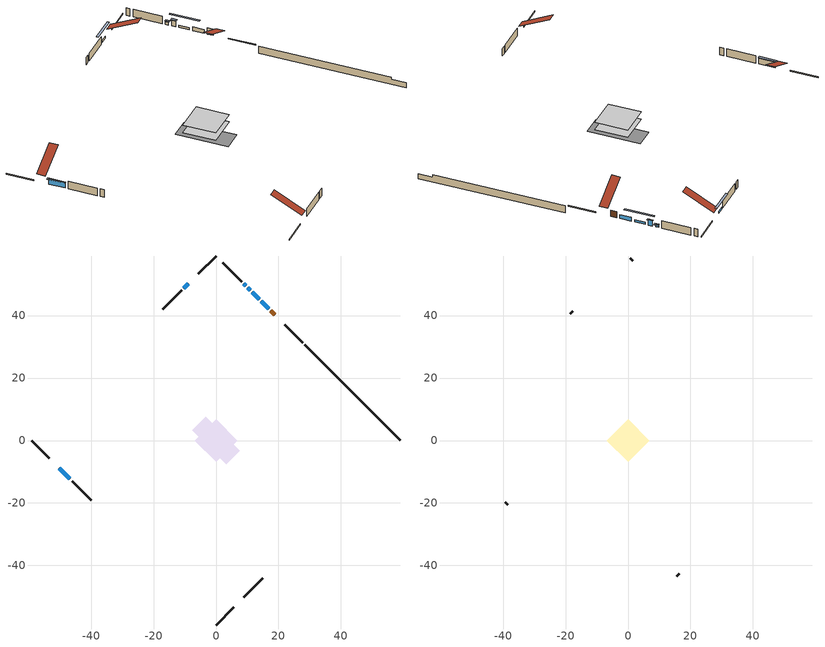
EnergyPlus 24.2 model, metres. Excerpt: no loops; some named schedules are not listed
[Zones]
conditioned space
 floor adiabatic (AdiabaticFloorConstruction): -6.81,0 0,6.81 6.81,0 0,-6.81 z0.81
 floor foundation (Slab1 construction): -7.68,3.34 -3.34,7.68 7.68,-3.34 3.34,-7.68 z-1.59
 wall outside (RimJoist1 construction): 0,-59.07 5.76,-53.31 / -59.07,0 -53.31,-5.76 / 0,59.07 -5.76,53.31 / 27.7,31.37 21.94,37.13 z0.81:1.11
 wall outside (AdiabaticWallConstruction 1): 18.82,40.24 17.58,41.49 z0.81:2.84
 wall outside (AdiabaticWallConstruction): 16.92,42.14 14.54,44.53 z0.81:2.03; 13.88,45.18 11.67,47.39 / -8.87,50.19 -10.35,48.72 z0.81:1.47; 11.02,48.05 10.15,48.91 z0.81:2.62; 9.5,49.57 8.85,50.22 z0.81:1.67; -50.19,-8.87 -46.75,-12.32 z0.81:2.61
 wall outside (Wall1 construction): 8.87,-50.19 14.95,-44.11 / -46.09,-12.98 -40.01,-19.06 / -11,48.06 -17.08,41.98 / 8.19,50.87 2.11,56.95 z0.81:3.25
 wall foundation (FoundationWall1 construction): 28.35,30.71,-1.59 28.35,30.71,0.81 55.99,3.07,0.81 55.99,3.07,0.02 59.07,0,0.02 59.07,0,-1.59
 window (WindowConstruction): 16.92,42.14 14.54,44.53 z0.81:2.03
 window (WindowConstruction 4): 13.88,45.18 11.67,47.39 z0.81:1.47
 window (WindowConstruction 5): -8.87,50.19 -10.35,48.72 z0.81:1.47
 window (WindowConstruction 1): 11.02,48.05 10.15,48.91 z0.81:2.61
 window (WindowConstruction 2): 9.5,49.57 8.85,50.22 z0.81:1.67
 window (WindowConstruction 3): -50.19,-8.87 -46.75,-12.32 z0.81:2.61
 door (Door): 18.82,40.24 17.58,41.48 z0.81:2.84
 ceiling adiabatic (AdiabaticFloorConstruction): 0,-6.81 6.81,0 0,6.81 -6.81,0 z0.81
attic - vented
 floor to conditioned space (Floor1 construction Reversed): -6.81,0 0,6.81 6.81,0 0,-6.81 z3.25
 wall outside (Wall2 construction): 15.61,-43.46 16.41,-42.66 / -39.35,-19.71 -38.55,-20.51 / -17.74,41.33 -18.54,40.53 / 1.46,57.61 0.66,58.41 z0.81:3.25
 roof outside (Roof1 construction): 8.22,-50.85,3.25 1.78,-44.41,7.8 -0.02,-46.21,7.8 6.42,-52.65,3.25; -50.85,-8.22,3.25 -44.41,-1.78,7.8 -46.21,0.02,7.8 -52.65,-6.42,3.25; -8.22,50.85,3.25 -1.78,44.41,7.8 0.02,46.21,7.8 -6.42,52.65,3.25; 19.48,39.59,3.25 13.04,33.15,7.8 14.84,31.35,7.8 21.28,37.79,3.25
shading: 9.62,49.44 15.93,43.13 16.36,43.56 10.05,49.87 z4.37; -12.4,46.67 -6.82,52.24 -7.25,52.67 -12.83,47.1 z4.37; 10.01,49.05 11.16,47.91 11.59,48.34 10.44,49.49 z2.82; 8.71,50.36 9.64,49.43 10.07,49.86 9.14,50.79 z1.87; -46.6,-12.46 -50.34,-8.73 -50.77,-9.16 -47.03,-12.89 z2.82
[Building]
Building 1: Terrain=Suburbs
[Site:Location]
Mont Joli AP_QC: Latitude {deg}=48.61; Longitude {deg}=-68.21; Time Zone {hr}=-5; Elevation {m}=52; Keep Site Location Information=Yes
[Site:GroundTemperature:Shallow]
-0.843868, -3.04892, -3.2255, -2.1791, 2.02165, 6.20283, 9.82768, 12.1239, 12.319, 10.4514, 6.91898, 2.86606
[Site:WaterMainsTemperature]
Calculation Method=Schedule; Temperature Schedule=mains temperature schedule
[Material] Roughness=Rough; Thermal Absorptance=0.9
Name | Thickness {m} | Conductivity {W/m-K} | Density {kg/m3} | Specific Heat {J/kg-K} | Solar Absorptance | Visible Absorptance
asphalt or fiberglass shingles | 0.00635 | 0.162714 | 1121.4 | 1465.45 | 0.4 | 0.4
ceiling loosefill ins | 0.254 | 0.0480833 | 16.02 | 1046.75 | 0.7 | 0.7
ceiling stud and cavity | 0.1397 | 0.0945616 | 65.682 | 1177.47 | 0.7 | 0.7
concrete 4.0 in. | 0.1016 | 1.803125 | 2242.8 | 837.4 | 0.7 | 0.7
concrete 8.0 in. | 0.2032 | 1.803125 | 2242.8 | 837.4 | 0.7 | 0.7
door material | 0.04445 | 0.188738 | 512.64 | 1214.23 | 0.7 | 0.7
exterior vertical ins | 0.010131 | 0.029427 | 32.04 | 1214.23 | 0.7 | 0.7
floor covering | 0.0127 | 0.0433444 | 54.468 | 1339.84 | 0.6 | 0.6
floor rigid ins; wall rigid ins 1 | 0.512978 | 0.029427 | 32.04 | 1214.23 | 0.7 | 0.7
floor stud and cavity | 0.1397 | 1.75129 | 37.0049 | 1207.88 | 0.7 | 0.7
furniture material conditioned space 1 | 0.1524 | 0.115458 | 640.8 | 1214.23 | 0.6 | 0.6
gypsum board | 0.0127 | 0.160291 | 801 | 837.4 | 0.6 | 0.6
gypsum board 1 | 0.0127 | 0.160291 | 801 | 837.4 | 0.7 | 0.7
osb sheathing 0.5 in. | 0.0127 | 0.115458 | 512.64 | 1214.23 | 0.7 | 0.7
osb sheathing 0.75 in. | 0.01905 | 0.115458 | 512.64 | 1214.23 | 0.7 | 0.7
osb sheathing 2.0 in. | 0.0508 | 0.115458 | 512.64 | 1214.23 | 0.7 | 0.7
rim joist rigid ins; wall rigid ins | 0.051816 | 0.029427 | 32.04 | 1214.23 | 0.7 | 0.7
rim joist stud and cavity | 0.0508 | 0.034159 | 125.044 | 1163.47 | 0.6 | 0.6
wall stud and cavity | 0.1397 | 0.132452 | 139.0536 | 1170.24 | 0.7 | 0.7
wall stud and cavity 1 | 0.0889 | 6.1454 | 50.32683 | 1063.81 | 0.6 | 0.6
wall stud and cavity 2 | 0.0889 | 0.380278 | 52.3479 | 1209.89 | 0.7 | 0.7
wall stud and cavity 3 | 0.0889 | 0.391764 | 83.0341 | 1211.67 | 0.7 | 0.7
wood siding | 0.0254 | 0.102417 | 544.68 | 1172.36 | 0.4 | 0.4
wood siding 1 | 0.00254 | 0.102417 | 544.68 | 1172.36 | 0.4 | 0.4
wood siding 2; wood siding 3; wood siding 4 | 0.0254 | 0.102417 | 544.68 | 1172.36 | 0.7 | 0.7
[WindowMaterial:SimpleGlazingSystem]
Name | U-Factor {W/m2-K} | Solar Heat Gain Coefficient
WindowMaterial | 4.147779 | 0.69
WindowMaterial 1 | 2.97698 | 0.55
WindowMaterial 2 | 3.026374 | 0.45
WindowMaterial 3 | 3.02467 | 0.49
[Construction]
AdiabaticFloorConstruction: floor stud and cavity, floor rigid ins, osb sheathing 0.75 in., floor covering
AdiabaticWallConstruction: wood siding 3, wall rigid ins 1, wall stud and cavity 2, gypsum board
AdiabaticWallConstruction 1: wood siding 4, wall rigid ins 1, wall stud and cavity 2, gypsum board
Door: door material
Floor1 construction Reversed: gypsum board, ceiling stud and cavity, ceiling loosefill ins
FoundationWall1 construction: concrete 8.0 in., gypsum board 1
furniture construction conditioned space 1: furniture material conditioned space 1
PartitionWallConstruction: gypsum board, wall stud and cavity 3, gypsum board
RimJoist1 construction: wood siding 2, rim joist rigid ins, osb sheathing 2.0 in., rim joist stud and cavity
Roof1 construction: asphalt or fiberglass shingles
Slab1 construction: concrete 4.0 in.
Wall1 construction: wood siding, wall rigid ins, osb sheathing 0.5 in., wall stud and cavity, gypsum board
Wall2 construction: wood siding 1, wall stud and cavity 1
WindowConstruction: WindowMaterial
WindowConstruction 1; WindowConstruction 3: WindowMaterial 1
WindowConstruction 2: WindowMaterial 2
WindowConstruction 4; WindowConstruction 5: WindowMaterial 3
[Zone] Multiplier=1; Part of Total Floor Area=Yes
Name | Volume {m3}
attic - vented | 66.5463
conditioned space | 464.7
[Space]
Name | Zone | Volume {m3}
attic - vented 1 | attic - vented | 66.5463
conditioned space 1 | conditioned space | 464.7
[ZoneInfiltration:EffectiveLeakageArea]
infil attic - vented 1: Zone or Space=attic - vented 1; Schedule=Always On Discrete; Effective Air Leakage Area {cm2}=3225.04; Stack Coefficient=0.000486193; Wind Coefficient=1.48979e-05
[ZoneMixing]
whole house fan mix: Zone or Space=attic - vented; Schedule=Always On Continuous; Design Flow Rate Calculation Method=Flow/Zone; Design Flow Rate {m3/s}=0; Source Zone or Space=conditioned space
[SurfaceProperty:ExposedFoundationPerimeter]
Slab1: Exposed Perimeter Calculation Method=TotalExposedPerimeter; Total Exposed Perimeter {m}=43.435
[InternalMass] Zone or ZoneList=conditioned space; Space or SpaceList=conditioned space 1
Name | Construction | Surface Area {m2}
furniture mass conditioned space 1 | furniture construction conditioned space 1 | 75.3198
partition wall mass | PartitionWallConstruction | 188.3
[Lights]
interior lighting: Zone or ZoneList or Space or SpaceList=conditioned space 1; Schedule=interior lighting schedule; Design Level Calculation Method=LightingLevel; Lighting Level {W}=343.2; Return Air Fraction=0; Fraction Radiant=0.6; Fraction Visible=0.2; Fraction Replaceable=1
[People]
occupants: Zone or ZoneList or Space or SpaceList=conditioned space 1; Number of People Schedule=occupants schedule; Number of People Calculation Method=People; Number of People=3; Fraction Radiant=0.314171; Sensible Heat Fraction=0.56303; Activity Level Schedule=occupants activity schedule; Carbon Dioxide Generation Rate {m3/s-W}=0; Enable ASHRAE 55 Comfort Warnings=No; Mean Radiant Temperature Calculation Type=EnclosureAveraged
[ElectricEquipment] Zone or ZoneList or Space or SpaceList=conditioned space 1; Design Level Calculation Method=EquipmentLevel
Name | Schedule | Design Level {W} | Fraction Latent | Fraction Radiant | Fraction Lost
clothes dryer | clothes dryer schedule | 140.772 | 0.015 | 0.081 | 0.85
clothes washer | clothes washer schedule | 32.1985 | 0.03 | 0.162 | 0.7
cooking range | cooking range schedule | 215.147 | 0.08 | 0.432 | 0.2
dishwasher | dishwasher schedule | 66.8632 | 0.3 | 0.18 | 0.4
fridge | fridge schedule | 72.9452 | 0 | 0.6 | 0
mech vent bath fan 0 | mech vent bath fan 0 schedule | 50.2 | 0 | 0 | 1
mech vent house fan | mech vent house fan schedule | 0 | 0 | 0 | 1
mech vent house fan cfis | mech vent house fan cfis schedule | 0 | 0 | 0 | 0
mech vent range fan 0 | mech vent range fan 0 schedule | 57 | 0 | 0 | 1
misc plug loads | misc plug loads schedule | 494.7 | 0.045 | 0.513 | 0.1
whole house fan | Always On Discrete | 0 | 0 | 0 | 1
[OtherEquipment] Zone or ZoneList or Space or SpaceList=conditioned space 1; Design Level Calculation Method=EquipmentLevel
Name | Fuel Type | Schedule | Design Level {W} | Fraction Latent | Fraction Radiant | Fraction Lost
clothes dryer 1 | Electricity | clothes dryer schedule | 0 | 0.015 | 0.081 | 0.85
cooking range 1 | Electricity | cooking range schedule | 0 | 0.08 | 0.432 | 0.2
general water use latent | None | general water use schedule | 62.594 | 1 | 0 | 0
general water use sensible | None | general water use schedule | -61.6891 | 0 | 0.6 | 0
mech vent house fan latent load | None | Always On Discrete | 0 | 1 | 0 | 0
mech vent house fan sensible load | None | Always On Discrete | 0 | 0 | 0 | 0
water heater energy adjustment1 | Electricity | Always On Discrete | 0.01 | 0 | 0 | 1
[ZoneInfiltration:DesignFlowRate] Zone or ZoneList or Space or SpaceList=conditioned space 1; Schedule=Always On Discrete; Design Flow Rate Calculation Method=Flow/Zone; Design Flow Rate {m3/s}=0
infil flow; natural vent flow; whole house fan flow
[ZoneControl:Thermostat]
conditioned space Thermostat: Zone or ZoneList=conditioned space; Control Type Schedule=conditioned space Thermostat Schedule; Control 1=conditioned space temperature setpoint; Temperature Difference Between Cutout And Setpoint {deltaC}=0
[ZoneHVAC:Baseboard:Convective:Electric]
electric baseboard: Availability Schedule=Always On Discrete; Heating Design Capacity {W}=10774.5; Efficiency=1
[AirLoopHVAC:UnitarySystem]
unit heater unitary system: Control Type=Load; Controlling Zone or Thermostat Location=conditioned space; Dehumidification Control Type=None; Availability Schedule=Always On Discrete; Supply Fan=unit heater supply fan; Fan Placement=BlowThrough; Supply Air Fan Operating Mode Schedule=unit heater auto fan schedule; Heating Coil=unit heater htg coil; DX Heating Coil Sizing Ratio=1; Use DOAS DX Cooling Coil=No; Minimum Supply Air Temperature {C}=2; Latent Load Control=SensibleOnlyLoadControl; Cooling Supply Air Flow Rate Method=None; Heating Supply Air Flow Rate Method=SupplyAirFlowRate; Heating Supply Air Flow Rate {m3/s}=0.00141584; No Load Supply Air Flow Rate Method=SupplyAirFlowRate; No Load Supply Air Flow Rate {m3/s}=0; No Load Supply Air Flow Rate Control Set To Low Speed=Yes; Maximum Supply Air Temperature {C}=48.8889; Maximum Outdoor Dry-Bulb Temperature for Supplemental Heater Operation {C}=21; Ancillary On-Cycle Electric Power {W}=0; Ancillary Off-Cycle Electric Power {W}=0
[Fan:SystemModel]
unit heater supply fan: Availability Schedule=Always On Discrete; Design Maximum Air Flow Rate {m3/s}=0.00141584; Speed Control Method=Discrete; Electric Power Minimum Flow Rate Fraction=0.2; Design Pressure Rise {Pa}=500; Motor Efficiency=1; Motor In Air Stream Fraction=1; Design Electric Power Consumption {W}=Autosize; Design Power Sizing Method=PowerPerFlow; Electric Power Per Unit Flow Rate {W/(m3/s)}=28251.7; Electric Power Per Unit Flow Rate Per Unit Pressure {W/((m3/s)-Pa)}=1.66667; Fan Total Efficiency=0.7; Motor Loss Radiative Fraction=0; Number of Speeds=1; Speed Flow Fraction 1=1; Speed Electric Power Fraction 1=1
[Coil:Heating:Fuel]
unit heater htg coil: Availability Schedule=Always On Discrete; Fuel Type=OtherFuel1; Burner Efficiency=0.3; Nominal Capacity {W}=0.293071; On Cycle Parasitic Electric Load {W}=0; Off Cycle Parasitic Fuel Load {W}=0
[Zone equipment]
conditioned space: electric baseboard, unit heater unitary system
[Foundation:Kiva]
Foundation Kiva 1: Initial Indoor Air Temperature {C}=18; Wall Height Above Grade {m}=0.810006; Wall Depth Below Slab {m}=0.2032; Custom Block Material Name 1=exterior vertical ins; Custom Block Depth 1 {m}=2.4; Custom Block X Position 1 {m}=0.2159; Custom Block Z Position 1 {m}=0
[Foundation:Kiva:Settings]
Soil Conductivity {W/m-K}=0.849921; Soil Density {kg/m3}=1842.3; Soil Specific Heat {J/kg-K}=418.7; Ground Solar Absorptivity=0.9; Ground Thermal Absorptivity=0.9; Ground Surface Roughness {m}=0.03; Far-Field Width {m}=40; Deep-Ground Boundary Condition=ZeroFlux; Deep-Ground Depth {m}=40; Minimum Cell Dimension {m}=0.2; Maximum Cell Growth Coefficient=3; Simulation Timestep=Timestep
[Exterior:Lights]
exterior lighting: Schedule=exterior lighting schedule; Design Level {W}=75.6
[EnergyManagementSystem:GlobalVariable]
infil_program_Qfan
infil_program_Qinf
natural_vent_program_Qnv
natural_vent_program_Qwhf
[EnergyManagementSystem:Sensor]
Name | Output:Variable or Output:Meter Index Key | Output:Variable or Output:Meter
airflow_gain | infil flow | Infiltration Sensible Heat Gain Energy
airflow_gain_1 | natural vent flow | Infiltration Sensible Heat Gain Energy
airflow_gain_2 | whole house fan flow | Infiltration Sensible Heat Gain Energy
airflow_loss | infil flow | Infiltration Sensible Heat Loss Energy
airflow_loss_1 | natural vent flow | Infiltration Sensible Heat Loss Energy
airflow_loss_2 | whole house fan flow | Infiltration Sensible Heat Loss Energy
clg_load_cond |  | Cooling:EnergyTransfer:Zone:CONDITIONED SPACE
clg_sp_s; clg_sp_s_1 | cooling setpoint | Schedule Value
clothes_dryer_exhaust_0_sch_s | clothes dryer exhaust 0 schedule | Schedule Value
conditioned_space_clg_unmet_s | conditioned space | Zone Cooling Setpoint Not Met Time
conditioned_space_htg_unmet_s | conditioned space | Zone Heating Setpoint Not Met Time
cool_season | cooling season schedule | Schedule Value
fridge_tin_s | conditioned space | Zone Mean Air Temperature
htg_load_cond |  | Heating:EnergyTransfer:Zone:CONDITIONED SPACE
htg_sp_s; htg_sp_s_1 | heating setpoint | Schedule Value
ig_ee_conv | clothes dryer | Electric Equipment Convective Heating Energy
ig_ee_conv_2 | cooking range | Electric Equipment Convective Heating Energy
ig_ee_conv_4 | fridge | Electric Equipment Convective Heating Energy
ig_ee_conv_5 | misc plug loads | Electric Equipment Convective Heating Energy
ig_ee_conv_6 | whole house fan | Electric Equipment Convective Heating Energy
ig_ee_rad | clothes dryer | Electric Equipment Radiant Heating Energy
ig_ee_rad_2 | cooking range | Electric Equipment Radiant Heating Energy
ig_ee_rad_4 | fridge | Electric Equipment Radiant Heating Energy
ig_ee_rad_5 | misc plug loads | Electric Equipment Radiant Heating Energy
ig_ee_rad_6 | whole house fan | Electric Equipment Radiant Heating Energy
ig_lgt_conv | interior lighting | Lights Convective Heating Energy
ig_lgt_rad | interior lighting | Lights Radiant Heating Energy
ig_lgt_vis | interior lighting | Lights Visible Radiation Heating Energy
ig_oe_conv | clothes dryer 1 | Other Equipment Convective Heating Energy
ig_oe_conv_1 | cooking range 1 | Other Equipment Convective Heating Energy
ig_oe_conv_2 | general water use latent | Other Equipment Convective Heating Energy
ig_oe_conv_3 | general water use sensible | Other Equipment Convective Heating Energy
ig_oe_conv_4 | water heater energy adjustment1 | Other Equipment Convective Heating Energy
ig_oe_rad | clothes dryer 1 | Other Equipment Radiant Heating Energy
ig_oe_rad_1 | cooking range 1 | Other Equipment Radiant Heating Energy
ig_oe_rad_2 | general water use latent | Other Equipment Radiant Heating Energy
ig_oe_rad_3 | general water use sensible | Other Equipment Radiant Heating Energy
ig_oe_rad_4 | water heater energy adjustment1 | Other Equipment Radiant Heating Energy
ig_ppl_conv | occupants | People Convective Heating Energy
ig_ppl_rad | occupants | People Radiant Heating Energy
im_conv | furniture mass conditioned space 1 | Surface Inside Face Convection Heat Gain Energy
im_conv_1 | partition wall mass | Surface Inside Face Convection Heat Gain Energy
im_ig | furniture mass conditioned space 1 | Surface Inside Face Internal Gains Radiation Heat Gain Energy
im_ig_1 | partition wall mass | Surface Inside Face Internal Gains Radiation Heat Gain Energy
im_lgt | furniture mass conditioned space 1 | Surface Inside Face Lights Radiation Heat Gain Energy
im_lgt_1 | partition wall mass | Surface Inside Face Lights Radiation Heat Gain Energy
im_sol | furniture mass conditioned space 1 | Surface Inside Face Solar Radiation Heat Gain Energy
im_sol_1 | partition wall mass | Surface Inside Face Solar Radiation Heat Gain Energy
im_surf | furniture mass conditioned space 1 | Surface Inside Face Net Surface Thermal Radiation Heat Gain Energy
im_surf_1 | partition wall mass | Surface Inside Face Net Surface Thermal Radiation Heat Gain Energy
mech_vent_bath_fan_0_sch_s | mech vent bath fan 0 schedule | Schedule Value
mech_vent_range_fan_0_sch_s | mech vent range fan 0 schedule | Schedule Value
mv_conv | mech vent bath fan 0 | Electric Equipment Convective Heating Energy
mv_conv_1 | mech vent house fan | Electric Equipment Convective Heating Energy
mv_conv_2 | mech vent house fan cfis | Electric Equipment Convective Heating Energy
mv_conv_3 | mech vent range fan 0 | Electric Equipment Convective Heating Energy
mv_conv_4 | mech vent house fan latent load | Other Equipment Convective Heating Energy
mv_conv_5 | mech vent house fan sensible load | Other Equipment Convective Heating Energy
mv_rad | mech vent bath fan 0 | Electric Equipment Radiant Heating Energy
mv_rad_1 | mech vent house fan | Electric Equipment Radiant Heating Energy
mv_rad_2 | mech vent house fan cfis | Electric Equipment Radiant Heating Energy
mv_rad_3 | mech vent range fan 0 | Electric Equipment Radiant Heating Energy
mv_rad_4 | mech vent house fan latent load | Other Equipment Radiant Heating Energy
mv_rad_5 | mech vent house fan sensible load | Other Equipment Radiant Heating Energy
natural_vent_s | natural vent schedule | Schedule Value
out_pb_s |  | Site Outdoor Air Barometric Pressure
out_wt_s |  | Site Outdoor Air Humidity Ratio
site_vw_s |  | Site Wind Speed
ss_back_out | Window1 | Surface Window Shortwave from Zone Back Out Window Heat Transfer Rate
ss_back_out_1 | Window14 | Surface Window Shortwave from Zone Back Out Window Heat Transfer Rate
ss_back_out_2 | Window17 | Surface Window Shortwave from Zone Back Out Window Heat Transfer Rate
ss_back_out_3 | Window2 | Surface Window Shortwave from Zone Back Out Window Heat Transfer Rate
ss_back_out_4 | Window3 | Surface Window Shortwave from Zone Back Out Window Heat Transfer Rate
ss_back_out_5 | Window6 | Surface Window Shortwave from Zone Back Out Window Heat Transfer Rate
ss_conv | Door1 | Surface Inside Face Convection Heat Gain Energy
ss_conv_1 | Window1 | Surface Inside Face Convection Heat Gain Energy
ss_conv_2 | Window14 | Surface Inside Face Convection Heat Gain Energy
ss_conv_3 | Window17 | Surface Inside Face Convection Heat Gain Energy
ss_conv_4 | Window2 | Surface Inside Face Convection Heat Gain Energy
ss_conv_5 | Window3 | Surface Inside Face Convection Heat Gain Energy
ss_conv_6 | Window6 | Surface Inside Face Convection Heat Gain Energy
ss_ig | Door1 | Surface Inside Face Internal Gains Radiation Heat Gain Energy
ss_ig_1 | Window1 | Surface Inside Face Internal Gains Radiation Heat Gain Energy
ss_ig_2 | Window14 | Surface Inside Face Internal Gains Radiation Heat Gain Energy
ss_ig_3 | Window17 | Surface Inside Face Internal Gains Radiation Heat Gain Energy
ss_ig_4 | Window2 | Surface Inside Face Internal Gains Radiation Heat Gain Energy
ss_ig_5 | Window3 | Surface Inside Face Internal Gains Radiation Heat Gain Energy
ss_ig_6 | Window6 | Surface Inside Face Internal Gains Radiation Heat Gain Energy
ss_lgt | Door1 | Surface Inside Face Lights Radiation Heat Gain Energy
ss_sol | Door1 | Surface Inside Face Solar Radiation Heat Gain Energy
ss_surf | Door1 | Surface Inside Face Net Surface Thermal Radiation Heat Gain Energy
ss_surf_1 | Window1 | Surface Inside Face Net Surface Thermal Radiation Heat Gain Energy
ss_surf_2 | Window14 | Surface Inside Face Net Surface Thermal Radiation Heat Gain Energy
ss_surf_3 | Window17 | Surface Inside Face Net Surface Thermal Radiation Heat Gain Energy
ss_surf_4 | Window2 | Surface Inside Face Net Surface Thermal Radiation Heat Gain Energy
ss_surf_5 | Window3 | Surface Inside Face Net Surface Thermal Radiation Heat Gain Energy
ss_surf_6 | Window6 | Surface Inside Face Net Surface Thermal Radiation Heat Gain Energy
ss_trans_in | Window1 | Surface Window Transmitted Solar Radiation Rate
ss_trans_in_1 | Window14 | Surface Window Transmitted Solar Radiation Rate
ss_trans_in_2 | Window17 | Surface Window Transmitted Solar Radiation Rate
ss_trans_in_3 | Window2 | Surface Window Transmitted Solar Radiation Rate
ss_trans_in_4 | Window3 | Surface Window Transmitted Solar Radiation Rate
ss_trans_in_5 | Window6 | Surface Window Transmitted Solar Radiation Rate
ss_trans_out | Window1 | Surface Inside Face Initial Transmitted Diffuse Transmitted Out Window Solar Radiation Rate
ss_trans_out_1 | Window14 | Surface Inside Face Initial Transmitted Diffuse Transmitted Out Window Solar Radiation Rate
ss_trans_out_2 | Window17 | Surface Inside Face Initial Transmitted Diffuse Transmitted Out Window Solar Radiation Rate
ss_trans_out_3 | Window2 | Surface Inside Face Initial Transmitted Diffuse Transmitted Out Window Solar Radiation Rate
ss_trans_out_4 | Window3 | Surface Inside Face Initial Transmitted Diffuse Transmitted Out Window Solar Radiation Rate
ss_trans_out_5 | Window6 | Surface Inside Face Initial Transmitted Diffuse Transmitted Out Window Solar Radiation Rate
s_conv | Floor1 | Surface Inside Face Convection Heat Gain Energy
s_conv_1 | FoundationWall1 | Surface Inside Face Convection Heat Gain Energy
s_conv_10 | Wall1:225 | Surface Inside Face Convection Heat Gain Energy
s_conv_11 | Wall1:315 | Surface Inside Face Convection Heat Gain Energy
s_conv_12 | Wall1:45 | Surface Inside Face Convection Heat Gain Energy
s_conv_2 | inferred conditioned ceiling | Surface Inside Face Convection Heat Gain Energy
s_conv_3 | inferred conditioned floor | Surface Inside Face Convection Heat Gain Energy
s_conv_4 | RimJoist1:135 | Surface Inside Face Convection Heat Gain Energy
s_conv_5 | RimJoist1:225 | Surface Inside Face Convection Heat Gain Energy
s_conv_6 | RimJoist1:315 | Surface Inside Face Convection Heat Gain Energy
s_conv_7 | RimJoist1:45 | Surface Inside Face Convection Heat Gain Energy
s_conv_8 | Slab1 | Surface Inside Face Convection Heat Gain Energy
s_conv_9 | Wall1:135 | Surface Inside Face Convection Heat Gain Energy
s_ig | Floor1 | Surface Inside Face Internal Gains Radiation Heat Gain Energy
s_ig_1 | FoundationWall1 | Surface Inside Face Internal Gains Radiation Heat Gain Energy
s_ig_10 | Wall1:225 | Surface Inside Face Internal Gains Radiation Heat Gain Energy
s_ig_11 | Wall1:315 | Surface Inside Face Internal Gains Radiation Heat Gain Energy
s_ig_12 | Wall1:45 | Surface Inside Face Internal Gains Radiation Heat Gain Energy
s_ig_2 | inferred conditioned ceiling | Surface Inside Face Internal Gains Radiation Heat Gain Energy
s_ig_3 | inferred conditioned floor | Surface Inside Face Internal Gains Radiation Heat Gain Energy
s_ig_4 | RimJoist1:135 | Surface Inside Face Internal Gains Radiation Heat Gain Energy
s_ig_5 | RimJoist1:225 | Surface Inside Face Internal Gains Radiation Heat Gain Energy
s_ig_6 | RimJoist1:315 | Surface Inside Face Internal Gains Radiation Heat Gain Energy
s_ig_7 | RimJoist1:45 | Surface Inside Face Internal Gains Radiation Heat Gain Energy
s_ig_8 | Slab1 | Surface Inside Face Internal Gains Radiation Heat Gain Energy
s_ig_9 | Wall1:135 | Surface Inside Face Internal Gains Radiation Heat Gain Energy
s_lgt | Floor1 | Surface Inside Face Lights Radiation Heat Gain Energy
s_lgt_1 | FoundationWall1 | Surface Inside Face Lights Radiation Heat Gain Energy
s_lgt_10 | Wall1:225 | Surface Inside Face Lights Radiation Heat Gain Energy
s_lgt_11 | Wall1:315 | Surface Inside Face Lights Radiation Heat Gain Energy
s_lgt_12 | Wall1:45 | Surface Inside Face Lights Radiation Heat Gain Energy
s_lgt_2 | inferred conditioned ceiling | Surface Inside Face Lights Radiation Heat Gain Energy
s_lgt_3 | inferred conditioned floor | Surface Inside Face Lights Radiation Heat Gain Energy
s_lgt_4 | RimJoist1:135 | Surface Inside Face Lights Radiation Heat Gain Energy
s_lgt_5 | RimJoist1:225 | Surface Inside Face Lights Radiation Heat Gain Energy
s_lgt_6 | RimJoist1:315 | Surface Inside Face Lights Radiation Heat Gain Energy
s_lgt_7 | RimJoist1:45 | Surface Inside Face Lights Radiation Heat Gain Energy
s_lgt_8 | Slab1 | Surface Inside Face Lights Radiation Heat Gain Energy
s_lgt_9 | Wall1:135 | Surface Inside Face Lights Radiation Heat Gain Energy
s_sol | Floor1 | Surface Inside Face Solar Radiation Heat Gain Energy
s_sol_1 | FoundationWall1 | Surface Inside Face Solar Radiation Heat Gain Energy
s_sol_10 | Wall1:225 | Surface Inside Face Solar Radiation Heat Gain Energy
